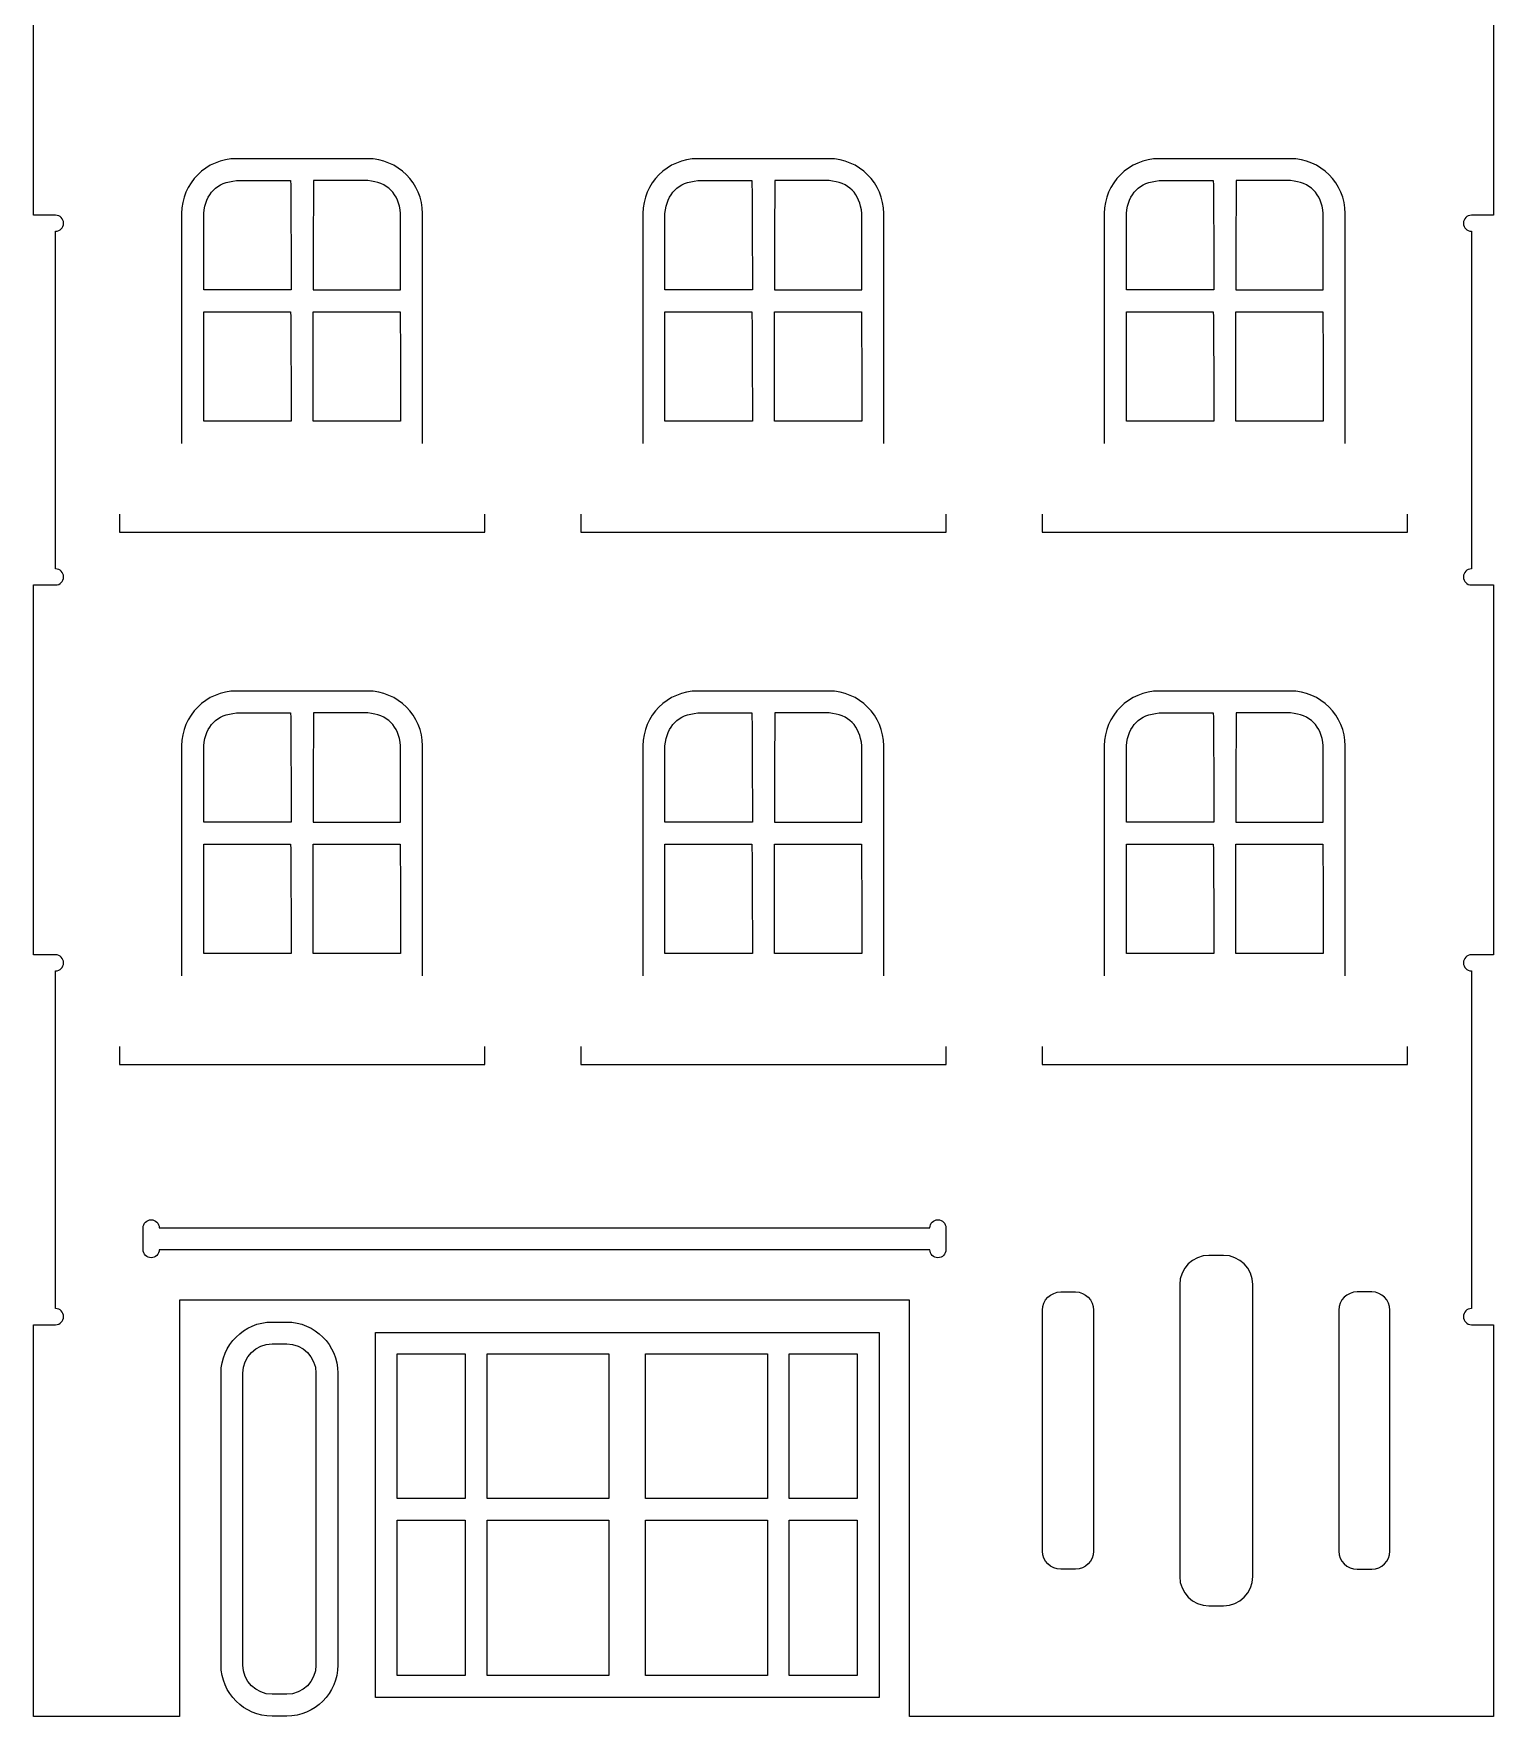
# Model space of a CAD drawing. Header units: millimetres. Extents: x -494 to 494, y -418 to 418.
# Drawn here: x 293.7 to 493.7, y -46.9 to 183.7 of the extents above; entities that cross this region are included whole.
import ezdxf

# ---------------------------------------------------------------- set-up
doc = ezdxf.new("R2010")
doc.units = ezdxf.units.MM
doc.header["$MEASUREMENT"] = 0

msp = doc.modelspace()

# ---------------------------------------------------------------- linework, layer by layer
at = {"lineweight": 9}
for points, knots in [([(293.7409, 6.8098), (293.7409, 6.8098), (293.7409, -46.8502), (293.7409, -46.8502), (293.7409, -46.8502), (293.7409, -46.8502), (313.7409, -46.8502), (313.7409, -46.8502), (313.7409, -46.8502), (313.7409, -46.8502), (313.7409, 10.1498), (313.7409, 10.1498), (313.7409, 10.1498), (313.7409, 10.1498), (413.7409, 10.1498), (413.7409, 10.1498), (413.7409, 10.1498), (413.7409, 10.1498), (413.7409, -46.8502), (413.7409, -46.8502), (413.7409, -46.8502), (413.7409, -46.8502), (493.7409, -46.8502), (493.7409, -46.8502), (493.7409, -46.8502), (493.7409, -46.8502), (493.7409, 6.8098), (493.7409, 6.8098), (493.7409, 6.8098), (493.7409, 6.8098), (490.7409, 6.8098), (490.7409, 6.8098), (490.7409, 6.8098), (490.1334, 6.8098), (489.6409, 7.3023), (489.6409, 7.9098), (489.6409, 7.9098), (489.6409, 8.5173), (490.1334, 9.0098), (490.7409, 9.0098), (490.7409, 9.0098), (490.7409, 9.0098), (490.7409, 55.2798), (490.7409, 55.2798), (490.7409, 55.2798), (490.1334, 55.2798), (489.6409, 55.7723), (489.6409, 56.3798), (489.6409, 56.3798), (489.6409, 56.9873), (490.1334, 57.4798), (490.7409, 57.4798), (490.7409, 57.4798), (490.7409, 57.4798), (493.7409, 57.4798), (493.7409, 57.4798), (493.7409, 57.4798), (493.7409, 57.4798), (493.7409, 108.1498), (493.7409, 108.1498), (493.7409, 108.1498), (493.7409, 108.1498), (490.7409, 108.1498), (490.7409, 108.1498), (490.7409, 108.1498), (490.1334, 108.1498), (489.6409, 108.6423), (489.6409, 109.2498), (489.6409, 109.2498), (489.6409, 109.8573), (490.1334, 110.3498), (490.7409, 110.3498), (490.7409, 110.3498), (490.7409, 110.3498), (490.7409, 156.6098), (490.7409, 156.6098), (490.7409, 156.6098), (490.1334, 156.6098), (489.6409, 157.1023), (489.6409, 157.7098), (489.6409, 157.7098), (489.6409, 158.3173), (490.1334, 158.8098), (490.7409, 158.8098), (490.7409, 158.8098), (490.7409, 158.8098), (493.7409, 158.8098), (493.7409, 158.8098), (493.7409, 158.8098), (493.7409, 158.8098), (493.7409, 209.4798), (493.7409, 209.4798), (493.7409, 209.4798), (493.7409, 209.4798), (490.7409, 209.4798), (490.7409, 209.4798), (490.7409, 209.4798), (490.1334, 209.4798), (489.6409, 209.9723), (489.6409, 210.5798), (489.6409, 210.5798), (489.6409, 211.1873), (490.1334, 211.6798), (490.7409, 211.6798), (490.7409, 211.6798), (490.7409, 211.6798), (490.7409, 257.9498), (490.7409, 257.9498), (490.7409, 257.9498), (490.1334, 257.9498), (489.6409, 258.4423), (489.6409, 259.0498), (489.6409, 259.0498), (489.6409, 259.6573), (490.1334, 260.1498), (490.7409, 260.1498), (490.7409, 260.1498), (490.7409, 260.1498), (493.7409, 260.1498), (493.7409, 260.1498), (493.7409, 260.1498), (493.7409, 260.1498), (493.7409, 320.8098), (493.7409, 320.8098), (493.7409, 320.8098), (493.7409, 320.8098), (490.7409, 320.8098), (490.7409, 320.8098), (490.7409, 320.8098), (490.1334, 320.8098), (489.6409, 321.3023), (489.6409, 321.9098), (489.6409, 321.9098), (489.6409, 322.5173), (490.1334, 323.0098), (490.7409, 323.0098), (490.7409, 323.0098), (490.7409, 323.0098), (490.7409, 359.2798), (490.7409, 359.2798), (490.7409, 359.2798), (490.1334, 359.2798), (489.6409, 359.7723), (489.6409, 360.3798), (489.6409, 360.3798), (489.6409, 360.9873), (490.1334, 361.4798), (490.7409, 361.4798), (490.7409, 361.4798), (490.7409, 361.4798), (493.7409, 361.4798), (493.7409, 361.4798), (493.7409, 361.4798), (493.7409, 361.4798), (493.7409, 412.1498), (493.7409, 412.1498), (493.7409, 412.1498), (493.7409, 412.1498), (490.7409, 412.1498), (490.7409, 412.1498), (490.7409, 412.1498), (490.1334, 412.1498), (489.6409, 412.6423), (489.6409, 413.2498), (489.6409, 413.2498), (489.6409, 413.8573), (490.1334, 414.3498), (490.7409, 414.3498), (490.7409, 414.3498), (490.7409, 414.3498), (490.7409, 418.1498), (490.7409, 418.1498), (490.7409, 418.1498), (490.7409, 418.1498), (463.0209, 418.1498), (463.0209, 418.1498), (463.0209, 418.1498), (463.0209, 418.1498), (463.0209, 412.1498), (463.0209, 412.1498), (463.0209, 412.1498), (463.0209, 411.5423), (462.5284, 411.0498), (461.9209, 411.0498), (461.9209, 411.0498), (461.3134, 411.0498), (460.8209, 411.5423), (460.8209, 412.1498), (460.8209, 412.1498), (460.8209, 412.1498), (437.5109, 412.1498), (437.5109, 412.1498), (437.5109, 412.1498), (437.5109, 411.5423), (437.0184, 411.0498), (436.4109, 411.0498), (436.4109, 411.0498), (435.8034, 411.0498), (435.3109, 411.5423), (435.3109, 412.1498), (435.3109, 412.1498), (435.3109, 412.1498), (435.3109, 418.1498), (435.3109, 418.1498), (435.3109, 418.1498), (435.3109, 418.1498), (407.6009, 418.1498), (407.6009, 418.1498), (407.6009, 418.1498), (407.6009, 418.1498), (407.6009, 412.1498), (407.6009, 412.1498), (407.6009, 412.1498), (407.6009, 411.5423), (407.1084, 411.0498), (406.5009, 411.0498), (406.5009, 411.0498), (405.8934, 411.0498), (405.4009, 411.5423), (405.4009, 412.1498), (405.4009, 412.1498), (405.4009, 412.1498), (382.0809, 412.1498), (382.0809, 412.1498), (382.0809, 412.1498), (382.0809, 411.5423), (381.5884, 411.0498), (380.9809, 411.0498), (380.9809, 411.0498), (380.3734, 411.0498), (379.8809, 411.5423), (379.8809, 412.1498), (379.8809, 412.1498), (379.8809, 412.1498), (379.8809, 418.1498), (379.8809, 418.1498), (379.8809, 418.1498), (379.8809, 418.1498), (352.1709, 418.1498), (352.1709, 418.1498), (352.1709, 418.1498), (352.1709, 418.1498), (352.1709, 412.1498), (352.1709, 412.1498), (352.1709, 412.1498), (352.1709, 411.5423), (351.6784, 411.0498), (351.0709, 411.0498), (351.0709, 411.0498), (350.4634, 411.0498), (349.9709, 411.5423), (349.9709, 412.1498), (349.9709, 412.1498), (349.9709, 412.1498), (326.6509, 412.1498), (326.6509, 412.1498), (326.6509, 412.1498), (326.6509, 411.5423), (326.1584, 411.0498), (325.5509, 411.0498), (325.5509, 411.0498), (324.9434, 411.0498), (324.4509, 411.5423), (324.4509, 412.1498), (324.4509, 412.1498), (324.4509, 412.1498), (324.4509, 418.1498), (324.4509, 418.1498), (324.4509, 418.1498), (324.4509, 418.1498), (296.7409, 418.1498), (296.7409, 418.1498), (296.7409, 418.1498), (296.7409, 418.1498), (296.7409, 414.3498), (296.7409, 414.3498), (296.7409, 414.3498), (297.3484, 414.3498), (297.8409, 413.8573), (297.8409, 413.2498), (297.8409, 413.2498), (297.8409, 412.6423), (297.3484, 412.1498), (296.7409, 412.1498), (296.7409, 412.1498), (296.7409, 412.1498), (293.7409, 412.1498), (293.7409, 412.1498), (293.7409, 412.1498), (293.7409, 412.1498), (293.7409, 361.4798), (293.7409, 361.4798), (293.7409, 361.4798), (293.7409, 361.4798), (296.7409, 361.4798), (296.7409, 361.4798), (296.7409, 361.4798), (297.3484, 361.4798), (297.8409, 360.9873), (297.8409, 360.3798), (297.8409, 360.3798), (297.8409, 359.7723), (297.3484, 359.2798), (296.7409, 359.2798), (296.7409, 359.2798), (296.7409, 359.2798), (296.7409, 323.0098), (296.7409, 323.0098), (296.7409, 323.0098), (297.3484, 323.0098), (297.8409, 322.5173), (297.8409, 321.9098), (297.8409, 321.9098), (297.8409, 321.3023), (297.3484, 320.8098), (296.7409, 320.8098), (296.7409, 320.8098), (296.7409, 320.8098), (293.7409, 320.8098), (293.7409, 320.8098), (293.7409, 320.8098), (293.7409, 320.8098), (293.7409, 260.1498), (293.7409, 260.1498), (293.7409, 260.1498), (293.7409, 260.1498), (296.7409, 260.1498), (296.7409, 260.1498), (296.7409, 260.1498), (297.3484, 260.1498), (297.8409, 259.6573), (297.8409, 259.0498), (297.8409, 259.0498), (297.8409, 258.4423), (297.3484, 257.9498), (296.7409, 257.9498), (296.7409, 257.9498), (296.7409, 257.9498), (296.7409, 211.6798), (296.7409, 211.6798), (296.7409, 211.6798), (297.3484, 211.6798), (297.8409, 211.1873), (297.8409, 210.5798), (297.8409, 210.5798), (297.8409, 209.9723), (297.3484, 209.4798), (296.7409, 209.4798), (296.7409, 209.4798), (296.7409, 209.4798), (293.7409, 209.4798), (293.7409, 209.4798), (293.7409, 209.4798), (293.7409, 209.4798), (293.7409, 158.8098), (293.7409, 158.8098), (293.7409, 158.8098), (293.7409, 158.8098), (296.7409, 158.8098), (296.7409, 158.8098), (296.7409, 158.8098), (297.3484, 158.8098), (297.8409, 158.3173), (297.8409, 157.7098), (297.8409, 157.7098), (297.8409, 157.1023), (297.3484, 156.6098), (296.7409, 156.6098), (296.7409, 156.6098), (296.7409, 156.6098), (296.7409, 110.3498), (296.7409, 110.3498), (296.7409, 110.3498), (297.3484, 110.3498), (297.8409, 109.8573), (297.8409, 109.2498), (297.8409, 109.2498), (297.8409, 108.6423), (297.3484, 108.1498), (296.7409, 108.1498), (296.7409, 108.1498), (296.7409, 108.1498), (293.7409, 108.1498), (293.7409, 108.1498), (293.7409, 108.1498), (293.7409, 108.1498), (293.7409, 57.4798), (293.7409, 57.4798), (293.7409, 57.4798), (293.7409, 57.4798), (296.7409, 57.4798), (296.7409, 57.4798), (296.7409, 57.4798), (297.3484, 57.4798), (297.8409, 56.9873), (297.8409, 56.3798), (297.8409, 56.3798), (297.8409, 55.7723), (297.3484, 55.2798), (296.7409, 55.2798), (296.7409, 55.2798), (296.7409, 55.2798), (296.7409, 9.0098), (296.7409, 9.0098), (296.7409, 9.0098), (297.3484, 9.0098), (297.8409, 8.5173), (297.8409, 7.9098), (297.8409, 7.9098), (297.8409, 7.3023), (297.3484, 6.8098), (296.7409, 6.8098), (296.7409, 6.8098), (296.7409, 6.8098), (293.7409, 6.8098), (293.7409, 6.8098)], [0, 0, 0, 0, 0.00952381, 0.00952381, 0.00952381, 0.00952381, 0.01904762, 0.01904762, 0.01904762, 0.01904762, 0.02857143, 0.02857143, 0.02857143, 0.02857143, 0.03809524, 0.03809524, 0.03809524, 0.03809524, 0.04761905, 0.04761905, 0.04761905, 0.04761905, 0.05714286, 0.05714286, 0.05714286, 0.05714286, 0.06666667, 0.06666667, 0.06666667, 0.06666667, 0.07619048, 0.07619048, 0.07619048, 0.07619048, 0.08571429, 0.08571429, 0.08571429, 0.08571429, 0.0952381, 0.0952381, 0.0952381, 0.0952381, 0.1047619, 0.1047619, 0.1047619, 0.1047619, 0.11428571, 0.11428571, 0.11428571, 0.11428571, 0.12380952, 0.12380952, 0.12380952, 0.12380952, 0.13333333, 0.13333333, 0.13333333, 0.13333333, 0.14285714, 0.14285714, 0.14285714, 0.14285714, 0.15238095, 0.15238095, 0.15238095, 0.15238095, 0.16190476, 0.16190476, 0.16190476, 0.16190476, 0.17142857, 0.17142857, 0.17142857, 0.17142857, 0.18095238, 0.18095238, 0.18095238, 0.18095238, 0.19047619, 0.19047619, 0.19047619, 0.19047619, 0.2, 0.2, 0.2, 0.2, 0.20952381, 0.20952381, 0.20952381, 0.20952381, 0.21904762, 0.21904762, 0.21904762, 0.21904762, 0.22857143, 0.22857143, 0.22857143, 0.22857143, 0.23809524, 0.23809524, 0.23809524, 0.23809524, 0.24761905, 0.24761905, 0.24761905, 0.24761905, 0.25714286, 0.25714286, 0.25714286, 0.25714286, 0.26666667, 0.26666667, 0.26666667, 0.26666667, 0.27619048, 0.27619048, 0.27619048, 0.27619048, 0.28571429, 0.28571429, 0.28571429, 0.28571429, 0.2952381, 0.2952381, 0.2952381, 0.2952381, 0.3047619, 0.3047619, 0.3047619, 0.3047619, 0.31428571, 0.31428571, 0.31428571, 0.31428571, 0.32380952, 0.32380952, 0.32380952, 0.32380952, 0.33333333, 0.33333333, 0.33333333, 0.33333333, 0.34285714, 0.34285714, 0.34285714, 0.34285714, 0.35238095, 0.35238095, 0.35238095, 0.35238095, 0.36190476, 0.36190476, 0.36190476, 0.36190476, 0.37142857, 0.37142857, 0.37142857, 0.37142857, 0.38095238, 0.38095238, 0.38095238, 0.38095238, 0.39047619, 0.39047619, 0.39047619, 0.39047619, 0.4, 0.4, 0.4, 0.4, 0.40952381, 0.40952381, 0.40952381, 0.40952381, 0.41904762, 0.41904762, 0.41904762, 0.41904762, 0.42857143, 0.42857143, 0.42857143, 0.42857143, 0.43809524, 0.43809524, 0.43809524, 0.43809524, 0.44761905, 0.44761905, 0.44761905, 0.44761905, 0.45714286, 0.45714286, 0.45714286, 0.45714286, 0.46666667, 0.46666667, 0.46666667, 0.46666667, 0.47619048, 0.47619048, 0.47619048, 0.47619048, 0.48571429, 0.48571429, 0.48571429, 0.48571429, 0.4952381, 0.4952381, 0.4952381, 0.4952381, 0.5047619, 0.5047619, 0.5047619, 0.5047619, 0.51428571, 0.51428571, 0.51428571, 0.51428571, 0.52380952, 0.52380952, 0.52380952, 0.52380952, 0.53333333, 0.53333333, 0.53333333, 0.53333333, 0.54285714, 0.54285714, 0.54285714, 0.54285714, 0.55238095, 0.55238095, 0.55238095, 0.55238095, 0.56190476, 0.56190476, 0.56190476, 0.56190476, 0.57142857, 0.57142857, 0.57142857, 0.57142857, 0.58095238, 0.58095238, 0.58095238, 0.58095238, 0.59047619, 0.59047619, 0.59047619, 0.59047619, 0.6, 0.6, 0.6, 0.6, 0.60952381, 0.60952381, 0.60952381, 0.60952381, 0.61904762, 0.61904762, 0.61904762, 0.61904762, 0.62857143, 0.62857143, 0.62857143, 0.62857143, 0.63809524, 0.63809524, 0.63809524, 0.63809524, 0.64761905, 0.64761905, 0.64761905, 0.64761905, 0.65714286, 0.65714286, 0.65714286, 0.65714286, 0.66666667, 0.66666667, 0.66666667, 0.66666667, 0.67619048, 0.67619048, 0.67619048, 0.67619048, 0.68571429, 0.68571429, 0.68571429, 0.68571429, 0.6952381, 0.6952381, 0.6952381, 0.6952381, 0.7047619, 0.7047619, 0.7047619, 0.7047619, 0.71428571, 0.71428571, 0.71428571, 0.71428571, 0.72380952, 0.72380952, 0.72380952, 0.72380952, 0.73333333, 0.73333333, 0.73333333, 0.73333333, 0.74285714, 0.74285714, 0.74285714, 0.74285714, 0.75238095, 0.75238095, 0.75238095, 0.75238095, 0.76190476, 0.76190476, 0.76190476, 0.76190476, 0.77142857, 0.77142857, 0.77142857, 0.77142857, 0.78095238, 0.78095238, 0.78095238, 0.78095238, 0.79047619, 0.79047619, 0.79047619, 0.79047619, 0.8, 0.8, 0.8, 0.8, 0.80952381, 0.80952381, 0.80952381, 0.80952381, 0.81904762, 0.81904762, 0.81904762, 0.81904762, 0.82857143, 0.82857143, 0.82857143, 0.82857143, 0.83809524, 0.83809524, 0.83809524, 0.83809524, 0.84761905, 0.84761905, 0.84761905, 0.84761905, 0.85714286, 0.85714286, 0.85714286, 0.85714286, 0.86666667, 0.86666667, 0.86666667, 0.86666667, 0.87619048, 0.87619048, 0.87619048, 0.87619048, 0.88571429, 0.88571429, 0.88571429, 0.88571429, 0.8952381, 0.8952381, 0.8952381, 0.8952381, 0.9047619, 0.9047619, 0.9047619, 0.9047619, 0.91428571, 0.91428571, 0.91428571, 0.91428571, 0.92380952, 0.92380952, 0.92380952, 0.92380952, 0.93333333, 0.93333333, 0.93333333, 0.93333333, 0.94285714, 0.94285714, 0.94285714, 0.94285714, 0.95238095, 0.95238095, 0.95238095, 0.95238095, 0.96190476, 0.96190476, 0.96190476, 0.96190476, 0.97142857, 0.97142857, 0.97142857, 0.97142857, 0.98095238, 0.98095238, 0.98095238, 0.98095238, 1, 1, 1, 1]), ([(347.0163, 127.5501), (347.0163, 127.5501), (347.0163, 159.0501), (347.0163, 159.0501), (347.0163, 159.0501), (347.0163, 163.1751), (343.6413, 166.5501), (339.5164, 166.5501), (339.5164, 166.5501), (339.5164, 166.5501), (321.5163, 166.5501), (321.5163, 166.5501), (321.5163, 166.5501), (317.3914, 166.5501), (314.0163, 163.1751), (314.0163, 159.0501), (314.0163, 159.0501), (314.0163, 159.0501), (314.0163, 127.5501), (314.0163, 127.5501)], [0, 0, 0, 0, 0.16666667, 0.16666667, 0.16666667, 0.16666667, 0.33333333, 0.33333333, 0.33333333, 0.33333333, 0.5, 0.5, 0.5, 0.5, 0.66666667, 0.66666667, 0.66666667, 0.66666667, 1, 1, 1, 1]), ([(410.2163, 127.5501), (410.2163, 127.5501), (410.2163, 159.0501), (410.2163, 159.0501), (410.2163, 159.0501), (410.2163, 163.1751), (406.8413, 166.5501), (402.7164, 166.5501), (402.7164, 166.5501), (402.7164, 166.5501), (384.7163, 166.5501), (384.7163, 166.5501), (384.7163, 166.5501), (380.5914, 166.5501), (377.2163, 163.1751), (377.2163, 159.0501), (377.2163, 159.0501), (377.2163, 159.0501), (377.2163, 127.5501), (377.2163, 127.5501)], [0, 0, 0, 0, 0.16666667, 0.16666667, 0.16666667, 0.16666667, 0.33333333, 0.33333333, 0.33333333, 0.33333333, 0.5, 0.5, 0.5, 0.5, 0.66666667, 0.66666667, 0.66666667, 0.66666667, 1, 1, 1, 1]), ([(473.4363, 127.5501), (473.4363, 127.5501), (473.4363, 159.0501), (473.4363, 159.0501), (473.4363, 159.0501), (473.4363, 163.1751), (470.0613, 166.5501), (465.9364, 166.5501), (465.9364, 166.5501), (465.9364, 166.5501), (447.9363, 166.5501), (447.9363, 166.5501), (447.9363, 166.5501), (443.8114, 166.5501), (440.4363, 163.1751), (440.4363, 159.0501), (440.4363, 159.0501), (440.4363, 159.0501), (440.4363, 127.5501), (440.4363, 127.5501)], [0, 0, 0, 0, 0.16666667, 0.16666667, 0.16666667, 0.16666667, 0.33333333, 0.33333333, 0.33333333, 0.33333333, 0.5, 0.5, 0.5, 0.5, 0.66666667, 0.66666667, 0.66666667, 0.66666667, 1, 1, 1, 1]), ([(317.0379, 159.0501), (317.0379, 151.05), (317.0379, 148.5714), (317.0379, 148.5714), (317.0379, 148.5714), (326.0379, 148.5715), (329.0162, 148.5715), (329.0162, 148.5715), (329.0162, 148.5715), (329.0162, 159.5715), (328.9504, 163.5501), (328.9504, 163.5501), (328.9504, 163.5501), (322.9503, 163.5501), (321.5378, 163.5501), (321.5378, 163.5501), (321.5378, 163.5501), (318.8187, 163.2999), (317.3187, 161.7999), (317.0379, 159.0501)], [0, 0, 0, 0, 0.16666667, 0.16666667, 0.16666667, 0.16666667, 0.33333333, 0.33333333, 0.33333333, 0.33333333, 0.5, 0.5, 0.5, 0.5, 0.66666667, 0.66666667, 0.66666667, 0.66666667, 1, 1, 1, 1]), ([(344.0163, 159.0501), (344.0163, 151.05), (344.0163, 148.5714), (344.0163, 148.5714), (344.0163, 148.5714), (335.0163, 148.5715), (332.038, 148.5715), (332.038, 148.5715), (332.038, 148.5715), (332.038, 159.5715), (332.1038, 163.5501), (332.1038, 163.5501), (332.1038, 163.5501), (338.1039, 163.5501), (339.5164, 163.5501), (339.5164, 163.5501), (339.5164, 163.5501), (342.2355, 163.2999), (343.7355, 161.7999), (344.0163, 159.0501)], [0, 0, 0, 0, 0.16666667, 0.16666667, 0.16666667, 0.16666667, 0.33333333, 0.33333333, 0.33333333, 0.33333333, 0.5, 0.5, 0.5, 0.5, 0.66666667, 0.66666667, 0.66666667, 0.66666667, 1, 1, 1, 1]), ([(380.2379, 159.0501), (380.2379, 151.05), (380.2379, 148.5714), (380.2379, 148.5714), (380.2379, 148.5714), (389.2379, 148.5715), (392.2162, 148.5715), (392.2162, 148.5715), (392.2162, 148.5715), (392.2162, 159.5715), (392.1504, 163.5501), (392.1504, 163.5501), (392.1504, 163.5501), (386.1503, 163.5501), (384.7378, 163.5501), (384.7378, 163.5501), (384.7378, 163.5501), (382.0187, 163.2999), (380.5187, 161.7999), (380.2379, 159.0501)], [0, 0, 0, 0, 0.16666667, 0.16666667, 0.16666667, 0.16666667, 0.33333333, 0.33333333, 0.33333333, 0.33333333, 0.5, 0.5, 0.5, 0.5, 0.66666667, 0.66666667, 0.66666667, 0.66666667, 1, 1, 1, 1]), ([(407.2163, 159.0501), (407.2163, 151.05), (407.2163, 148.5714), (407.2163, 148.5714), (407.2163, 148.5714), (398.2163, 148.5715), (395.238, 148.5715), (395.238, 148.5715), (395.238, 148.5715), (395.238, 159.5715), (395.3038, 163.5501), (395.3038, 163.5501), (395.3038, 163.5501), (401.3039, 163.5501), (402.7164, 163.5501), (402.7164, 163.5501), (402.7164, 163.5501), (405.4355, 163.2999), (406.9355, 161.7999), (407.2163, 159.0501)], [0, 0, 0, 0, 0.16666667, 0.16666667, 0.16666667, 0.16666667, 0.33333333, 0.33333333, 0.33333333, 0.33333333, 0.5, 0.5, 0.5, 0.5, 0.66666667, 0.66666667, 0.66666667, 0.66666667, 1, 1, 1, 1]), ([(443.4579, 159.0501), (443.4579, 151.05), (443.4579, 148.5714), (443.4579, 148.5714), (443.4579, 148.5714), (452.4579, 148.5715), (455.4362, 148.5715), (455.4362, 148.5715), (455.4362, 148.5715), (455.4362, 159.5715), (455.3704, 163.5501), (455.3704, 163.5501), (455.3704, 163.5501), (449.3703, 163.5501), (447.9578, 163.5501), (447.9578, 163.5501), (447.9578, 163.5501), (445.2387, 163.2999), (443.7387, 161.7999), (443.4579, 159.0501)], [0, 0, 0, 0, 0.16666667, 0.16666667, 0.16666667, 0.16666667, 0.33333333, 0.33333333, 0.33333333, 0.33333333, 0.5, 0.5, 0.5, 0.5, 0.66666667, 0.66666667, 0.66666667, 0.66666667, 1, 1, 1, 1]), ([(470.4363, 159.0501), (470.4363, 151.05), (470.4363, 148.5714), (470.4363, 148.5714), (470.4363, 148.5714), (461.4363, 148.5715), (458.458, 148.5715), (458.458, 148.5715), (458.458, 148.5715), (458.458, 159.5715), (458.5238, 163.5501), (458.5238, 163.5501), (458.5238, 163.5501), (464.5239, 163.5501), (465.9364, 163.5501), (465.9364, 163.5501), (465.9364, 163.5501), (468.6555, 163.2999), (470.1555, 161.7999), (470.4363, 159.0501)], [0, 0, 0, 0, 0.16666667, 0.16666667, 0.16666667, 0.16666667, 0.33333333, 0.33333333, 0.33333333, 0.33333333, 0.5, 0.5, 0.5, 0.5, 0.66666667, 0.66666667, 0.66666667, 0.66666667, 1, 1, 1, 1]), ([(317.0379, 145.5501), (317.0379, 137.55), (317.0379, 130.5714), (317.0379, 130.5714), (317.0379, 130.5714), (326.0379, 130.5715), (329.0162, 130.5715), (329.0162, 130.5715), (329.0162, 130.5715), (329.0162, 141.5715), (328.9504, 145.5501), (328.9504, 145.5501), (328.9504, 145.5501), (322.9503, 145.5501), (317.0379, 145.5501), (317.0379, 145.5501)], [0, 0, 0, 0, 0.2, 0.2, 0.2, 0.2, 0.4, 0.4, 0.4, 0.4, 0.6, 0.6, 0.6, 0.6, 1, 1, 1, 1]), ([(332.0379, 145.5501), (332.0379, 137.55), (332.0379, 130.5714), (332.0379, 130.5714), (332.0379, 130.5714), (341.0379, 130.5715), (344.0162, 130.5715), (344.0162, 130.5715), (344.0162, 130.5715), (344.0162, 141.5715), (343.9504, 145.5501), (343.9504, 145.5501), (343.9504, 145.5501), (337.9503, 145.5501), (332.0379, 145.5501), (332.0379, 145.5501)], [0, 0, 0, 0, 0.2, 0.2, 0.2, 0.2, 0.4, 0.4, 0.4, 0.4, 0.6, 0.6, 0.6, 0.6, 1, 1, 1, 1]), ([(380.2379, 145.5501), (380.2379, 137.55), (380.2379, 130.5714), (380.2379, 130.5714), (380.2379, 130.5714), (389.2379, 130.5715), (392.2162, 130.5715), (392.2162, 130.5715), (392.2162, 130.5715), (392.2162, 141.5715), (392.1504, 145.5501), (392.1504, 145.5501), (392.1504, 145.5501), (386.1503, 145.5501), (380.2379, 145.5501), (380.2379, 145.5501)], [0, 0, 0, 0, 0.2, 0.2, 0.2, 0.2, 0.4, 0.4, 0.4, 0.4, 0.6, 0.6, 0.6, 0.6, 1, 1, 1, 1]), ([(395.2379, 145.5501), (395.2379, 137.55), (395.2379, 130.5714), (395.2379, 130.5714), (395.2379, 130.5714), (404.2379, 130.5715), (407.2162, 130.5715), (407.2162, 130.5715), (407.2162, 130.5715), (407.2162, 141.5715), (407.1504, 145.5501), (407.1504, 145.5501), (407.1504, 145.5501), (401.1503, 145.5501), (395.2379, 145.5501), (395.2379, 145.5501)], [0, 0, 0, 0, 0.2, 0.2, 0.2, 0.2, 0.4, 0.4, 0.4, 0.4, 0.6, 0.6, 0.6, 0.6, 1, 1, 1, 1]), ([(443.4579, 145.5501), (443.4579, 137.55), (443.4579, 130.5714), (443.4579, 130.5714), (443.4579, 130.5714), (452.4579, 130.5715), (455.4362, 130.5715), (455.4362, 130.5715), (455.4362, 130.5715), (455.4362, 141.5715), (455.3704, 145.5501), (455.3704, 145.5501), (455.3704, 145.5501), (449.3703, 145.5501), (443.4579, 145.5501), (443.4579, 145.5501)], [0, 0, 0, 0, 0.2, 0.2, 0.2, 0.2, 0.4, 0.4, 0.4, 0.4, 0.6, 0.6, 0.6, 0.6, 1, 1, 1, 1]), ([(458.4579, 145.5501), (458.4579, 137.55), (458.4579, 130.5714), (458.4579, 130.5714), (458.4579, 130.5714), (467.4579, 130.5715), (470.4362, 130.5715), (470.4362, 130.5715), (470.4362, 130.5715), (470.4362, 141.5715), (470.3704, 145.5501), (470.3704, 145.5501), (470.3704, 145.5501), (464.3703, 145.5501), (458.4579, 145.5501), (458.4579, 145.5501)], [0, 0, 0, 0, 0.2, 0.2, 0.2, 0.2, 0.4, 0.4, 0.4, 0.4, 0.6, 0.6, 0.6, 0.6, 1, 1, 1, 1]), ([(305.5199, 117.8688), (305.5199, 117.8688), (305.5199, 115.4), (305.5199, 115.4), (305.5199, 115.4), (305.5199, 115.4), (355.5507, 115.4), (355.5507, 115.4), (355.5507, 115.4), (355.5507, 115.4), (355.5507, 117.8688), (355.5507, 117.8688)], [0, 0, 0, 0, 0.25, 0.25, 0.25, 0.25, 0.5, 0.5, 0.5, 0.5, 1, 1, 1, 1]), ([(368.7199, 117.8688), (368.7199, 117.8688), (368.7199, 115.4), (368.7199, 115.4), (368.7199, 115.4), (368.7199, 115.4), (418.7507, 115.4), (418.7507, 115.4), (418.7507, 115.4), (418.7507, 115.4), (418.7507, 117.8688), (418.7507, 117.8688)], [0, 0, 0, 0, 0.25, 0.25, 0.25, 0.25, 0.5, 0.5, 0.5, 0.5, 1, 1, 1, 1]), ([(431.9399, 117.8688), (431.9399, 117.8688), (431.9399, 115.4), (431.9399, 115.4), (431.9399, 115.4), (431.9399, 115.4), (481.9707, 115.4), (481.9707, 115.4), (481.9707, 115.4), (481.9707, 115.4), (481.9707, 117.8688), (481.9707, 117.8688)], [0, 0, 0, 0, 0.25, 0.25, 0.25, 0.25, 0.5, 0.5, 0.5, 0.5, 1, 1, 1, 1]), ([(347.0163, 54.6201), (347.0163, 54.6201), (347.0163, 86.1201), (347.0163, 86.1201), (347.0163, 86.1201), (347.0163, 90.2451), (343.6413, 93.6201), (339.5164, 93.6201), (339.5164, 93.6201), (339.5164, 93.6201), (321.5163, 93.6201), (321.5163, 93.6201), (321.5163, 93.6201), (317.3914, 93.6201), (314.0163, 90.2451), (314.0163, 86.1201), (314.0163, 86.1201), (314.0163, 86.1201), (314.0163, 54.6201), (314.0163, 54.6201)], [0, 0, 0, 0, 0.16666667, 0.16666667, 0.16666667, 0.16666667, 0.33333333, 0.33333333, 0.33333333, 0.33333333, 0.5, 0.5, 0.5, 0.5, 0.66666667, 0.66666667, 0.66666667, 0.66666667, 1, 1, 1, 1]), ([(410.2163, 54.6201), (410.2163, 54.6201), (410.2163, 86.1201), (410.2163, 86.1201), (410.2163, 86.1201), (410.2163, 90.2451), (406.8413, 93.6201), (402.7164, 93.6201), (402.7164, 93.6201), (402.7164, 93.6201), (384.7163, 93.6201), (384.7163, 93.6201), (384.7163, 93.6201), (380.5914, 93.6201), (377.2163, 90.2451), (377.2163, 86.1201), (377.2163, 86.1201), (377.2163, 86.1201), (377.2163, 54.6201), (377.2163, 54.6201)], [0, 0, 0, 0, 0.16666667, 0.16666667, 0.16666667, 0.16666667, 0.33333333, 0.33333333, 0.33333333, 0.33333333, 0.5, 0.5, 0.5, 0.5, 0.66666667, 0.66666667, 0.66666667, 0.66666667, 1, 1, 1, 1]), ([(473.4363, 54.6201), (473.4363, 54.6201), (473.4363, 86.1201), (473.4363, 86.1201), (473.4363, 86.1201), (473.4363, 90.2451), (470.0613, 93.6201), (465.9364, 93.6201), (465.9364, 93.6201), (465.9364, 93.6201), (447.9363, 93.6201), (447.9363, 93.6201), (447.9363, 93.6201), (443.8114, 93.6201), (440.4363, 90.2451), (440.4363, 86.1201), (440.4363, 86.1201), (440.4363, 86.1201), (440.4363, 54.6201), (440.4363, 54.6201)], [0, 0, 0, 0, 0.16666667, 0.16666667, 0.16666667, 0.16666667, 0.33333333, 0.33333333, 0.33333333, 0.33333333, 0.5, 0.5, 0.5, 0.5, 0.66666667, 0.66666667, 0.66666667, 0.66666667, 1, 1, 1, 1]), ([(317.0379, 86.1201), (317.0379, 78.12), (317.0379, 75.6414), (317.0379, 75.6414), (317.0379, 75.6414), (326.0379, 75.6415), (329.0162, 75.6415), (329.0162, 75.6415), (329.0162, 75.6415), (329.0162, 86.6415), (328.9504, 90.6201), (328.9504, 90.6201), (328.9504, 90.6201), (322.9503, 90.6201), (321.5378, 90.6201), (321.5378, 90.6201), (321.5378, 90.6201), (318.8187, 90.3699), (317.3187, 88.8699), (317.0379, 86.1201)], [0, 0, 0, 0, 0.16666667, 0.16666667, 0.16666667, 0.16666667, 0.33333333, 0.33333333, 0.33333333, 0.33333333, 0.5, 0.5, 0.5, 0.5, 0.66666667, 0.66666667, 0.66666667, 0.66666667, 1, 1, 1, 1]), ([(344.0163, 86.1201), (344.0163, 78.12), (344.0163, 75.6414), (344.0163, 75.6414), (344.0163, 75.6414), (335.0163, 75.6415), (332.038, 75.6415), (332.038, 75.6415), (332.038, 75.6415), (332.038, 86.6415), (332.1038, 90.6201), (332.1038, 90.6201), (332.1038, 90.6201), (338.1039, 90.6201), (339.5164, 90.6201), (339.5164, 90.6201), (339.5164, 90.6201), (342.2355, 90.3699), (343.7355, 88.8699), (344.0163, 86.1201)], [0, 0, 0, 0, 0.16666667, 0.16666667, 0.16666667, 0.16666667, 0.33333333, 0.33333333, 0.33333333, 0.33333333, 0.5, 0.5, 0.5, 0.5, 0.66666667, 0.66666667, 0.66666667, 0.66666667, 1, 1, 1, 1]), ([(380.2379, 86.1201), (380.2379, 78.12), (380.2379, 75.6414), (380.2379, 75.6414), (380.2379, 75.6414), (389.2379, 75.6415), (392.2162, 75.6415), (392.2162, 75.6415), (392.2162, 75.6415), (392.2162, 86.6415), (392.1504, 90.6201), (392.1504, 90.6201), (392.1504, 90.6201), (386.1503, 90.6201), (384.7378, 90.6201), (384.7378, 90.6201), (384.7378, 90.6201), (382.0187, 90.3699), (380.5187, 88.8699), (380.2379, 86.1201)], [0, 0, 0, 0, 0.16666667, 0.16666667, 0.16666667, 0.16666667, 0.33333333, 0.33333333, 0.33333333, 0.33333333, 0.5, 0.5, 0.5, 0.5, 0.66666667, 0.66666667, 0.66666667, 0.66666667, 1, 1, 1, 1]), ([(407.2163, 86.1201), (407.2163, 78.12), (407.2163, 75.6414), (407.2163, 75.6414), (407.2163, 75.6414), (398.2163, 75.6415), (395.238, 75.6415), (395.238, 75.6415), (395.238, 75.6415), (395.238, 86.6415), (395.3038, 90.6201), (395.3038, 90.6201), (395.3038, 90.6201), (401.3039, 90.6201), (402.7164, 90.6201), (402.7164, 90.6201), (402.7164, 90.6201), (405.4355, 90.3699), (406.9355, 88.8699), (407.2163, 86.1201)], [0, 0, 0, 0, 0.16666667, 0.16666667, 0.16666667, 0.16666667, 0.33333333, 0.33333333, 0.33333333, 0.33333333, 0.5, 0.5, 0.5, 0.5, 0.66666667, 0.66666667, 0.66666667, 0.66666667, 1, 1, 1, 1]), ([(443.4579, 86.1201), (443.4579, 78.12), (443.4579, 75.6414), (443.4579, 75.6414), (443.4579, 75.6414), (452.4579, 75.6415), (455.4362, 75.6415), (455.4362, 75.6415), (455.4362, 75.6415), (455.4362, 86.6415), (455.3704, 90.6201), (455.3704, 90.6201), (455.3704, 90.6201), (449.3703, 90.6201), (447.9578, 90.6201), (447.9578, 90.6201), (447.9578, 90.6201), (445.2387, 90.3699), (443.7387, 88.8699), (443.4579, 86.1201)], [0, 0, 0, 0, 0.16666667, 0.16666667, 0.16666667, 0.16666667, 0.33333333, 0.33333333, 0.33333333, 0.33333333, 0.5, 0.5, 0.5, 0.5, 0.66666667, 0.66666667, 0.66666667, 0.66666667, 1, 1, 1, 1]), ([(470.4363, 86.1201), (470.4363, 78.12), (470.4363, 75.6414), (470.4363, 75.6414), (470.4363, 75.6414), (461.4363, 75.6415), (458.458, 75.6415), (458.458, 75.6415), (458.458, 75.6415), (458.458, 86.6415), (458.5238, 90.6201), (458.5238, 90.6201), (458.5238, 90.6201), (464.5239, 90.6201), (465.9364, 90.6201), (465.9364, 90.6201), (465.9364, 90.6201), (468.6555, 90.3699), (470.1555, 88.8699), (470.4363, 86.1201)], [0, 0, 0, 0, 0.16666667, 0.16666667, 0.16666667, 0.16666667, 0.33333333, 0.33333333, 0.33333333, 0.33333333, 0.5, 0.5, 0.5, 0.5, 0.66666667, 0.66666667, 0.66666667, 0.66666667, 1, 1, 1, 1]), ([(317.0379, 72.6201), (317.0379, 64.62), (317.0379, 57.6414), (317.0379, 57.6414), (317.0379, 57.6414), (326.0379, 57.6415), (329.0162, 57.6415), (329.0162, 57.6415), (329.0162, 57.6415), (329.0162, 68.6415), (328.9504, 72.6201), (328.9504, 72.6201), (328.9504, 72.6201), (322.9503, 72.6201), (317.0379, 72.6201), (317.0379, 72.6201)], [0, 0, 0, 0, 0.2, 0.2, 0.2, 0.2, 0.4, 0.4, 0.4, 0.4, 0.6, 0.6, 0.6, 0.6, 1, 1, 1, 1]), ([(332.0379, 72.6201), (332.0379, 64.62), (332.0379, 57.6414), (332.0379, 57.6414), (332.0379, 57.6414), (341.0379, 57.6415), (344.0162, 57.6415), (344.0162, 57.6415), (344.0162, 57.6415), (344.0162, 68.6415), (343.9504, 72.6201), (343.9504, 72.6201), (343.9504, 72.6201), (337.9503, 72.6201), (332.0379, 72.6201), (332.0379, 72.6201)], [0, 0, 0, 0, 0.2, 0.2, 0.2, 0.2, 0.4, 0.4, 0.4, 0.4, 0.6, 0.6, 0.6, 0.6, 1, 1, 1, 1]), ([(380.2379, 72.6201), (380.2379, 64.62), (380.2379, 57.6414), (380.2379, 57.6414), (380.2379, 57.6414), (389.2379, 57.6415), (392.2162, 57.6415), (392.2162, 57.6415), (392.2162, 57.6415), (392.2162, 68.6415), (392.1504, 72.6201), (392.1504, 72.6201), (392.1504, 72.6201), (386.1503, 72.6201), (380.2379, 72.6201), (380.2379, 72.6201)], [0, 0, 0, 0, 0.2, 0.2, 0.2, 0.2, 0.4, 0.4, 0.4, 0.4, 0.6, 0.6, 0.6, 0.6, 1, 1, 1, 1]), ([(395.2379, 72.6201), (395.2379, 64.62), (395.2379, 57.6414), (395.2379, 57.6414), (395.2379, 57.6414), (404.2379, 57.6415), (407.2162, 57.6415), (407.2162, 57.6415), (407.2162, 57.6415), (407.2162, 68.6415), (407.1504, 72.6201), (407.1504, 72.6201), (407.1504, 72.6201), (401.1503, 72.6201), (395.2379, 72.6201), (395.2379, 72.6201)], [0, 0, 0, 0, 0.2, 0.2, 0.2, 0.2, 0.4, 0.4, 0.4, 0.4, 0.6, 0.6, 0.6, 0.6, 1, 1, 1, 1]), ([(443.4579, 72.6201), (443.4579, 64.62), (443.4579, 57.6414), (443.4579, 57.6414), (443.4579, 57.6414), (452.4579, 57.6415), (455.4362, 57.6415), (455.4362, 57.6415), (455.4362, 57.6415), (455.4362, 68.6415), (455.3704, 72.6201), (455.3704, 72.6201), (455.3704, 72.6201), (449.3703, 72.6201), (443.4579, 72.6201), (443.4579, 72.6201)], [0, 0, 0, 0, 0.2, 0.2, 0.2, 0.2, 0.4, 0.4, 0.4, 0.4, 0.6, 0.6, 0.6, 0.6, 1, 1, 1, 1]), ([(458.4579, 72.6201), (458.4579, 64.62), (458.4579, 57.6414), (458.4579, 57.6414), (458.4579, 57.6414), (467.4579, 57.6415), (470.4362, 57.6415), (470.4362, 57.6415), (470.4362, 57.6415), (470.4362, 68.6415), (470.3704, 72.6201), (470.3704, 72.6201), (470.3704, 72.6201), (464.3703, 72.6201), (458.4579, 72.6201), (458.4579, 72.6201)], [0, 0, 0, 0, 0.2, 0.2, 0.2, 0.2, 0.4, 0.4, 0.4, 0.4, 0.6, 0.6, 0.6, 0.6, 1, 1, 1, 1]), ([(305.5199, 44.9388), (305.5199, 44.9388), (305.5199, 42.47), (305.5199, 42.47), (305.5199, 42.47), (305.5199, 42.47), (355.5507, 42.47), (355.5507, 42.47), (355.5507, 42.47), (355.5507, 42.47), (355.5507, 44.9388), (355.5507, 44.9388)], [0, 0, 0, 0, 0.25, 0.25, 0.25, 0.25, 0.5, 0.5, 0.5, 0.5, 1, 1, 1, 1]), ([(368.7199, 44.9388), (368.7199, 44.9388), (368.7199, 42.47), (368.7199, 42.47), (368.7199, 42.47), (368.7199, 42.47), (418.7507, 42.47), (418.7507, 42.47), (418.7507, 42.47), (418.7507, 42.47), (418.7507, 44.9388), (418.7507, 44.9388)], [0, 0, 0, 0, 0.25, 0.25, 0.25, 0.25, 0.5, 0.5, 0.5, 0.5, 1, 1, 1, 1]), ([(431.9399, 44.9388), (431.9399, 44.9388), (431.9399, 42.47), (431.9399, 42.47), (431.9399, 42.47), (431.9399, 42.47), (481.9707, 42.47), (481.9707, 42.47), (481.9707, 42.47), (481.9707, 42.47), (481.9707, 44.9388), (481.9707, 44.9388)], [0, 0, 0, 0, 0.25, 0.25, 0.25, 0.25, 0.5, 0.5, 0.5, 0.5, 1, 1, 1, 1]), ([(416.5409, 20.0798), (416.5409, 20.0798), (310.9409, 20.0798), (310.9409, 20.0798), (310.9409, 20.0798), (310.9409, 20.6873), (310.4484, 21.1798), (309.8409, 21.1798), (309.8409, 21.1798), (309.2334, 21.1798), (308.7409, 20.6873), (308.7409, 20.0798), (308.7409, 20.0798), (308.7409, 20.0798), (308.7409, 17.0798), (308.7409, 17.0798), (308.7409, 17.0798), (308.7409, 16.4723), (309.2334, 15.9798), (309.8409, 15.9798), (309.8409, 15.9798), (310.4484, 15.9798), (310.9409, 16.4723), (310.9409, 17.0798), (310.9409, 17.0798), (310.9409, 17.0798), (416.5409, 17.0798), (416.5409, 17.0798), (416.5409, 17.0798), (416.5409, 16.4723), (417.0334, 15.9798), (417.6409, 15.9798), (417.6409, 15.9798), (418.2484, 15.9798), (418.7409, 16.4723), (418.7409, 17.0798), (418.7409, 17.0798), (418.7409, 17.0798), (418.7409, 20.0798), (418.7409, 20.0798), (418.7409, 20.0798), (418.7409, 20.6873), (418.2484, 21.1798), (417.6409, 21.1798), (417.6409, 21.1798), (417.0334, 21.1798), (416.5409, 20.6873), (416.5409, 20.0798)], [0, 0, 0, 0, 0.07692308, 0.07692308, 0.07692308, 0.07692308, 0.15384615, 0.15384615, 0.15384615, 0.15384615, 0.23076923, 0.23076923, 0.23076923, 0.23076923, 0.30769231, 0.30769231, 0.30769231, 0.30769231, 0.38461538, 0.38461538, 0.38461538, 0.38461538, 0.46153846, 0.46153846, 0.46153846, 0.46153846, 0.53846154, 0.53846154, 0.53846154, 0.53846154, 0.61538462, 0.61538462, 0.61538462, 0.61538462, 0.69230769, 0.69230769, 0.69230769, 0.69230769, 0.76923077, 0.76923077, 0.76923077, 0.76923077, 0.84615385, 0.84615385, 0.84615385, 0.84615385, 1, 1, 1, 1]), ([(454.7709, 16.3), (454.7709, 16.3), (456.7709, 16.3), (456.7709, 16.3), (456.7709, 16.3), (458.9709, 16.3), (460.7709, 14.5), (460.7709, 12.3), (460.7709, 12.3), (460.7709, 12.3), (460.7709, -27.7), (460.7709, -27.7), (460.7709, -27.7), (460.7709, -29.9), (458.9709, -31.7), (456.7709, -31.7), (456.7709, -31.7), (456.7709, -31.7), (454.7709, -31.7), (454.7709, -31.7), (454.7709, -31.7), (452.5709, -31.7), (450.7709, -29.9), (450.7709, -27.7), (450.7709, -27.7), (450.7709, -27.7), (450.7709, 12.3), (450.7709, 12.3), (450.7709, 12.3), (450.7709, 14.5), (452.5709, 16.3), (454.7709, 16.3)], [0, 0, 0, 0, 0.11111111, 0.11111111, 0.11111111, 0.11111111, 0.22222222, 0.22222222, 0.22222222, 0.22222222, 0.33333333, 0.33333333, 0.33333333, 0.33333333, 0.44444444, 0.44444444, 0.44444444, 0.44444444, 0.55555556, 0.55555556, 0.55555556, 0.55555556, 0.66666667, 0.66666667, 0.66666667, 0.66666667, 0.77777778, 0.77777778, 0.77777778, 0.77777778, 1, 1, 1, 1]), ([(436.4709, 11.3), (436.4709, 11.3), (434.4709, 11.3), (434.4709, 11.3), (434.4709, 11.3), (433.0979, 11.3), (431.9709, 10.173), (431.9709, 8.8), (431.9709, 8.8), (431.9709, 8.8), (431.9709, -24.2), (431.9709, -24.2), (431.9709, -24.2), (431.9709, -25.573), (433.0979, -26.7), (434.4709, -26.7), (434.4709, -26.7), (434.4709, -26.7), (436.4709, -26.7), (436.4709, -26.7), (436.4709, -26.7), (437.8439, -26.7), (438.9709, -25.573), (438.9709, -24.2), (438.9709, -24.2), (438.9709, -24.2), (438.9709, 8.8), (438.9709, 8.8), (438.9709, 8.8), (438.9709, 10.173), (437.8439, 11.3), (436.4709, 11.3)], [0, 0, 0, 0, 0.11111111, 0.11111111, 0.11111111, 0.11111111, 0.22222222, 0.22222222, 0.22222222, 0.22222222, 0.33333333, 0.33333333, 0.33333333, 0.33333333, 0.44444444, 0.44444444, 0.44444444, 0.44444444, 0.55555556, 0.55555556, 0.55555556, 0.55555556, 0.66666667, 0.66666667, 0.66666667, 0.66666667, 0.77777778, 0.77777778, 0.77777778, 0.77777778, 1, 1, 1, 1]), ([(475.0709, 11.3), (475.0709, 11.3), (477.0709, 11.3), (477.0709, 11.3), (477.0709, 11.3), (478.4459, 11.3), (479.5709, 10.175), (479.5709, 8.8), (479.5709, 8.8), (479.5709, 8.8), (479.5709, -24.2), (479.5709, -24.2), (479.5709, -24.2), (479.5709, -25.575), (478.4459, -26.7), (477.0709, -26.7), (477.0709, -26.7), (477.0709, -26.7), (475.0709, -26.7), (475.0709, -26.7), (475.0709, -26.7), (473.6959, -26.7), (472.5709, -25.575), (472.5709, -24.2), (472.5709, -24.2), (472.5709, -24.2), (472.5709, 8.8), (472.5709, 8.8), (472.5709, 8.8), (472.5709, 10.175), (473.6959, 11.3), (475.0709, 11.3)], [0, 0, 0, 0, 0.11111111, 0.11111111, 0.11111111, 0.11111111, 0.22222222, 0.22222222, 0.22222222, 0.22222222, 0.33333333, 0.33333333, 0.33333333, 0.33333333, 0.44444444, 0.44444444, 0.44444444, 0.44444444, 0.55555556, 0.55555556, 0.55555556, 0.55555556, 0.66666667, 0.66666667, 0.66666667, 0.66666667, 0.77777778, 0.77777778, 0.77777778, 0.77777778, 1, 1, 1, 1]), ([(328.419, 7.1739), (328.419, 7.1739), (326.419, 7.1739), (326.419, 7.1739), (326.419, 7.1739), (322.5671, 7.1739), (319.419, 4.0258), (319.419, 0.1739), (319.419, 0.1739), (319.419, 0.1739), (319.419, -39.8261), (319.419, -39.8261), (319.419, -39.8261), (319.419, -43.678), (322.5671, -46.8261), (326.419, -46.8261), (326.419, -46.8261), (326.419, -46.8261), (328.419, -46.8261), (328.419, -46.8261), (328.419, -46.8261), (332.2709, -46.8261), (335.419, -43.678), (335.419, -39.8261), (335.419, -39.8261), (335.419, -39.8261), (335.419, 0.1739), (335.419, 0.1739), (335.419, 0.1739), (335.419, 4.0258), (332.2709, 7.1739), (328.419, 7.1739)], [0, 0, 0, 0, 0.11111111, 0.11111111, 0.11111111, 0.11111111, 0.22222222, 0.22222222, 0.22222222, 0.22222222, 0.33333333, 0.33333333, 0.33333333, 0.33333333, 0.44444444, 0.44444444, 0.44444444, 0.44444444, 0.55555556, 0.55555556, 0.55555556, 0.55555556, 0.66666667, 0.66666667, 0.66666667, 0.66666667, 0.77777778, 0.77777778, 0.77777778, 0.77777778, 1, 1, 1, 1]), ([(409.567, 5.7447), (409.567, 5.7447), (340.567, 5.7447), (340.567, 5.7447), (340.567, 5.7447), (340.567, 5.7447), (340.567, -44.2553), (340.567, -44.2553), (340.567, -44.2553), (340.567, -44.2553), (409.567, -44.2553), (409.567, -44.2553), (409.567, -44.2553), (409.567, -44.2553), (409.567, 5.7447), (409.567, 5.7447)], [0, 0, 0, 0, 0.2, 0.2, 0.2, 0.2, 0.4, 0.4, 0.4, 0.4, 0.6, 0.6, 0.6, 0.6, 1, 1, 1, 1]), ([(328.419, 4.1739), (328.419, 4.1739), (326.419, 4.1739), (326.419, 4.1739), (326.419, 4.1739), (324.219, 4.1739), (322.419, 2.3739), (322.419, 0.1739), (322.419, 0.1739), (322.419, 0.1739), (322.419, -39.8261), (322.419, -39.8261), (322.419, -39.8261), (322.419, -42.0261), (324.219, -43.8261), (326.419, -43.8261), (326.419, -43.8261), (326.419, -43.8261), (328.419, -43.8261), (328.419, -43.8261), (328.419, -43.8261), (330.619, -43.8261), (332.419, -42.0261), (332.419, -39.8261), (332.419, -39.8261), (332.419, -39.8261), (332.419, 0.1739), (332.419, 0.1739), (332.419, 0.1739), (332.419, 2.3739), (330.619, 4.1739), (328.419, 4.1739)], [0, 0, 0, 0, 0.11111111, 0.11111111, 0.11111111, 0.11111111, 0.22222222, 0.22222222, 0.22222222, 0.22222222, 0.33333333, 0.33333333, 0.33333333, 0.33333333, 0.44444444, 0.44444444, 0.44444444, 0.44444444, 0.55555556, 0.55555556, 0.55555556, 0.55555556, 0.66666667, 0.66666667, 0.66666667, 0.66666667, 0.77777778, 0.77777778, 0.77777778, 0.77777778, 1, 1, 1, 1]), ([(352.867, 2.8047), (352.867, 2.8047), (343.567, 2.8047), (343.567, 2.8047), (343.567, 2.8047), (343.567, 2.8047), (343.567, -16.9853), (343.567, -16.9853), (343.567, -16.9853), (343.567, -16.9853), (352.867, -16.9853), (352.867, -16.9853), (352.867, -16.9853), (352.867, -16.9853), (352.867, 2.8047), (352.867, 2.8047)], [0, 0, 0, 0, 0.2, 0.2, 0.2, 0.2, 0.4, 0.4, 0.4, 0.4, 0.6, 0.6, 0.6, 0.6, 1, 1, 1, 1]), ([(372.567, 2.8047), (372.567, 2.8047), (355.867, 2.8047), (355.867, 2.8047), (355.867, 2.8047), (355.867, 2.8047), (355.867, -16.9853), (355.867, -16.9853), (355.867, -16.9853), (355.867, -16.9853), (372.567, -16.9853), (372.567, -16.9853), (372.567, -16.9853), (372.567, -16.9853), (372.567, 2.8047), (372.567, 2.8047)], [0, 0, 0, 0, 0.2, 0.2, 0.2, 0.2, 0.4, 0.4, 0.4, 0.4, 0.6, 0.6, 0.6, 0.6, 1, 1, 1, 1]), ([(394.267, 2.8047), (394.267, 2.8047), (377.567, 2.8047), (377.567, 2.8047), (377.567, 2.8047), (377.567, 2.8047), (377.567, -16.9853), (377.567, -16.9853), (377.567, -16.9853), (377.567, -16.9853), (394.267, -16.9853), (394.267, -16.9853), (394.267, -16.9853), (394.267, -16.9853), (394.267, 2.8047), (394.267, 2.8047)], [0, 0, 0, 0, 0.2, 0.2, 0.2, 0.2, 0.4, 0.4, 0.4, 0.4, 0.6, 0.6, 0.6, 0.6, 1, 1, 1, 1]), ([(406.567, 2.8047), (406.567, 2.8047), (397.267, 2.8047), (397.267, 2.8047), (397.267, 2.8047), (397.267, 2.8047), (397.267, -16.9853), (397.267, -16.9853), (397.267, -16.9853), (397.267, -16.9853), (406.567, -16.9853), (406.567, -16.9853), (406.567, -16.9853), (406.567, -16.9853), (406.567, 2.8047), (406.567, 2.8047)], [0, 0, 0, 0, 0.2, 0.2, 0.2, 0.2, 0.4, 0.4, 0.4, 0.4, 0.6, 0.6, 0.6, 0.6, 1, 1, 1, 1]), ([(343.567, -41.2553), (343.567, -41.2553), (352.867, -41.2553), (352.867, -41.2553), (352.867, -41.2553), (352.867, -41.2553), (352.867, -19.9753), (352.867, -19.9753), (352.867, -19.9753), (352.867, -19.9753), (343.567, -19.9753), (343.567, -19.9753), (343.567, -19.9753), (343.567, -19.9753), (343.567, -41.2553), (343.567, -41.2553)], [0, 0, 0, 0, 0.2, 0.2, 0.2, 0.2, 0.4, 0.4, 0.4, 0.4, 0.6, 0.6, 0.6, 0.6, 1, 1, 1, 1]), ([(355.867, -41.2553), (355.867, -41.2553), (372.567, -41.2553), (372.567, -41.2553), (372.567, -41.2553), (372.567, -41.2553), (372.567, -19.9753), (372.567, -19.9753), (372.567, -19.9753), (372.567, -19.9753), (355.867, -19.9753), (355.867, -19.9753), (355.867, -19.9753), (355.867, -19.9753), (355.867, -41.2553), (355.867, -41.2553)], [0, 0, 0, 0, 0.2, 0.2, 0.2, 0.2, 0.4, 0.4, 0.4, 0.4, 0.6, 0.6, 0.6, 0.6, 1, 1, 1, 1]), ([(377.567, -41.2553), (377.567, -41.2553), (394.267, -41.2553), (394.267, -41.2553), (394.267, -41.2553), (394.267, -41.2553), (394.267, -19.9753), (394.267, -19.9753), (394.267, -19.9753), (394.267, -19.9753), (377.567, -19.9753), (377.567, -19.9753), (377.567, -19.9753), (377.567, -19.9753), (377.567, -41.2553), (377.567, -41.2553)], [0, 0, 0, 0, 0.2, 0.2, 0.2, 0.2, 0.4, 0.4, 0.4, 0.4, 0.6, 0.6, 0.6, 0.6, 1, 1, 1, 1]), ([(406.567, -41.2553), (406.567, -41.2553), (406.567, -19.9753), (406.567, -19.9753), (406.567, -19.9753), (406.567, -19.9753), (397.267, -19.9753), (397.267, -19.9753), (397.267, -19.9753), (397.267, -19.9753), (397.267, -41.2553), (397.267, -41.2553), (397.267, -41.2553), (397.267, -41.2553), (406.567, -41.2553), (406.567, -41.2553)], [0, 0, 0, 0, 0.2, 0.2, 0.2, 0.2, 0.4, 0.4, 0.4, 0.4, 0.6, 0.6, 0.6, 0.6, 1, 1, 1, 1])]:
    msp.add_open_spline(points, degree=3, knots=knots, dxfattribs=at)

doc.saveas('drawing.dxf')
